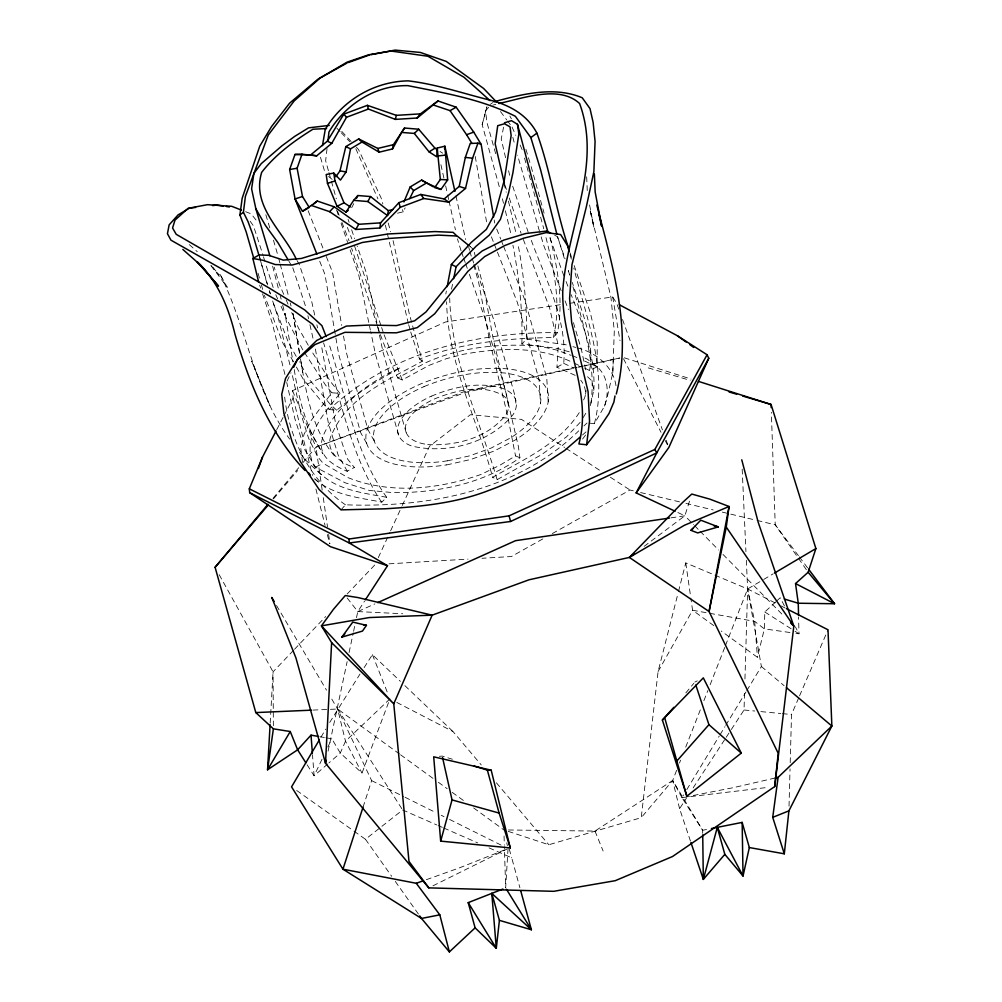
<?xml version="1.0" encoding="UTF-8"?>
<svg xmlns="http://www.w3.org/2000/svg" width="1002" height="1002" viewBox="0 0 1002 1002"><rect width="100%" height="100%" fill="white"/><g stroke="black" fill="none" stroke-linecap="round" stroke-linejoin="round"><path stroke-width="0.75" stroke-dasharray="5 3.75" d="M584.554 368.072L589.577 370.502L597.154 366.832L597.205 342.095L590.228 312.373L572.868 261.747M380.347 334.58L392.709 367.308L397.769 377.979L425.875 362.661C460.995 346.705 500.812 343.31 538.926 346.041L521.854 343.974L526.701 339.114C527.102 306.975 523.958 274.736 517.784 243.185M775.786 601.839L764.802 611.984L764.363 628.88L757.437 657.312L721.265 631.06M789.025 806.197L790.039 768.897M790.215 762.685L791.517 714.514L798.945 697.279M521.854 343.974C522.831 310.896 519.186 277.704 512.924 245.239M731.31 729.481L744.035 710.005L744.624 689.827M744.949 678.968L747.63 588.963L746.29 559.392M589.677 423.157L594.386 423.646L604.544 406.111L607.149 397.543L612.773 372.882L614.289 331.086L610.944 297.231L589.865 209.193L593.91 227.592L589.076 202.291M612.773 372.882L613.274 359.117M270.177 723.143L273.058 671.841L218.849 574.071M575.198 375.349L556.937 367.283L558.289 345.602L549.522 307.576L522.643 237.699M590.955 403.167C596.39 362.674 582.463 322.682 572.242 283.954M327.04 148.634L325.637 160.796L328.506 171.029M508.214 831.359L548.82 844.749L641.23 817.682L658.089 671.54L678.078 593.071M590.353 405.61L593.835 389.841L591.43 380.384L586.496 375.763M593.76 390.417L593.885 389.515C595.376 356.261 583.202 324.986 571.14 294.626M583.577 399.948C587.397 393.648 585.068 385.532 580.772 380.272M589.577 370.502C595.15 340.229 581.348 310.645 572.292 282.451M556.937 367.283L563.713 363.363C567.545 319.162 545.126 278.493 530.509 238.213M585.494 394.312L586.132 390.542M445.815 293.999L446.366 291.043M503.58 127.191L501.225 138.927L506.148 160.145M451.526 289.177L452.741 283.19M410.72 331.975L419.55 359.054C462.047 342.484 508.027 338.125 553.279 337.549L557.5 332.664C563.775 300.287 557.4 267.108 549.597 235.52M328.092 751.137L347.143 661.633M349.072 652.54L353.268 632.813M353.593 631.298L354.883 625.235M356.499 617.645L357.789 611.583L364.578 601.1M604.544 406.111C609.203 392.759 608.289 376.852 597.217 366.807L587.41 359.217L582.262 356.775M553.279 337.549C561.684 303.907 553.931 269.024 545.614 236.109M482.175 124.624L486.909 106.813L482.175 124.624L499.71 188.301M678.467 591.568L685.769 562.899L747.63 588.963L775.348 603.029M644.161 546.328L684.842 515.805L690.403 498.42M363.037 807.199L371.654 780.633L337.636 709.015L330.497 696.916M594.386 423.646C608.064 371.441 586.508 318.423 573.833 268.135M325.863 737.748L331.8 738.787L340.317 753.041L361.998 773.106L388.826 701.776M676.626 770.338L672.655 780.495L641.23 817.682M679.469 763.086L680.608 760.18M685.719 747.116L701.625 706.498M703.892 700.686L707.863 690.528M710.142 684.729L724.909 647.004M725.473 645.551L747.63 588.963L762.359 580.246M799.558 695.851L828.003 629.77M378.305 557.626L389.966 532.262M390.617 530.847L401.627 506.899M402.278 505.484L429.482 446.303L470.389 414.715L521.466 419.375L564.614 447.456M321.968 759.341L314.102 775.786L306.687 764.1M327.867 747.004L331.8 738.787M287.01 381.148L291.018 372.819M397.506 213.201L403.192 211.848L405.146 207.865M351.702 207.702L353.756 203.644M276.715 429.683L283.128 417.308M283.842 415.93L293.098 398.057L292.546 390.655L445.477 321.993L560.506 304.683M658.089 671.54L692.582 610.243L690.816 598.019M320.953 737.196L325.725 729.143M329.696 722.442L359.981 674.07M583.239 417.558L587.197 410.92M702.703 833.338L702.665 830.27L681.936 797.617L683.564 794.937M686.808 789.589L719.236 736.082M720.05 734.742L724.909 726.713M725.724 725.373L745.989 691.931M746.803 690.591L761.395 666.505L747.63 588.963L754.681 621.378L757.437 657.312M364.127 667.608L372.406 654.669L400.399 681.373M690.466 841.091L679.581 808.677L686.37 798.281M693.146 787.898L725.373 738.562M726.225 737.259L730.458 730.771M579.256 412.636C559.291 443.886 523.633 459.53 492.621 477.303C477.015 418.798 447.869 363.375 446.616 301.752M314.828 478.994C333.04 495.251 358.779 497.593 381.812 502.127L386.709 497.318C360.945 492.521 329.683 489.389 313.889 465.654C300.763 438.25 324.285 413.25 339.966 393.385L331.825 392.759L311.171 420.439L304.082 434.254L300.75 447.982L302.516 462.097M582.588 439.039L586.283 434.117M685.831 692.908L693.835 683.289M273.007 498.32L298.972 467.395M302.967 462.636L315.956 447.18L464.314 391.582L577.077 367.208M273.496 498.858L297.669 470.539M341.043 509.855L345.465 504.808C428.355 507.876 517.495 491.08 578.718 430.847M488.675 107.389L485.582 110.746L486.847 122.131L496.028 154.972M580.133 422.381L566.468 436.885L541.305 454.795L497.117 479.657L492.621 477.303M293.461 650.398L273.058 671.841L273.358 725.761M294.538 649.271L325.675 616.556M347.155 593.998L375.074 564.665M389.928 698.87L345.502 741.192L340.317 753.041L328.919 762.935M583.941 425.925L587.047 422.994M776.876 600.824L780.17 597.768L785.242 607.475M582.5 434.993L585.995 431.887M327.779 763.925L314.102 775.786L312.499 754.719M296.392 367.045L303.193 379.107L325.274 406.06L329.195 409.53C390.329 352.529 475.812 331.687 557.5 332.664M329.195 409.53L336.71 410.244C356.524 393.861 377.028 377.491 400.938 367.496C372.757 383.44 341.244 399.923 325.938 430.008C313.927 451.927 327.441 462.699 346.905 471.241L354.37 467.508L347.519 458.991L335.67 423.884L321.216 344.425M353.994 831.146L365.467 839.275L402.666 809.967L436.647 824.884M490.379 104.321L492.696 102.642M508.49 829.982L594.988 831.071L672.655 780.495L702.665 830.27L709.98 828.804M477.879 265.906L484.242 290.004L492.909 337.373L518.422 446.654L519.913 457.789C483.102 483.766 437.285 493.084 392.884 492.608L369.375 490.429L345.076 482.776L315.517 467.12L305.059 450.286L294.851 418.661L286.735 382.488M519.913 457.789L515.529 455.897L500.211 465.028L481.298 474.347C438.863 489.214 390.379 494.75 347.757 477.528L323.145 463.287L317.697 456.799L308.541 438.099L301.326 415.191L291.945 373.483M763.687 579.457L773.056 573.908M397.769 377.979L402.265 379.971L428.944 365.417L446.454 358.653L463.613 354.22C499.81 347.882 539.151 345.703 572.944 362.636M542.771 538.938L511.421 556.523L481.975 558.277M552.302 533.59L629.995 490.016L634.529 491.105M315.517 467.12L323.145 463.287M597.154 366.832L583.602 360.557M393.072 240.605L409.392 314.227L422.356 361.221C389.302 379.382 349.022 396.078 332.564 432.676C322.707 449.497 339.766 463.062 354.37 467.508M694.837 682.086L697.254 680.884M432.977 885.806L506.649 849.233M347.193 598.006L357.789 611.583L374.848 603.918M431.348 396.191C453.217 386.985 478.129 381.461 501.514 387.962A61.748 28.707 -15.8 0 1 513.35 414.239C490.078 443.16 447.23 454.457 411.747 446.04A61.548 28.62 -15.8 0 1 431.323 396.166M322.168 490.028L315.956 447.18L465.717 392.371L577.039 367.534M423.971 386.597C449.773 376.063 477.879 370.151 505.797 373.132M426.351 879.681L459.48 867.845L508.039 848.544L505.659 887.947L504.382 846.715M492.846 105.16L495.802 104.333M775.135 778.015L733.339 787.66L686.458 796.803M447.518 460.845L469.788 455.81L491.168 448.044L510.118 438.15A86.873 40.393 -15.8 0 0 505.76 373.17M446.654 464.928L470.99 459.417L494.349 450.95L515.041 440.116A94.889 44.126 -15.8 0 0 510.231 369.162C479.77 365.83 449.084 372.356 420.928 383.841A94.651 44.013 -15.8 0 0 366.845 443.836A94.651 44.013 -15.8 0 0 446.679 464.853M578.567 367.195L583.139 366.181M584.667 365.83L619.75 358.015L584.692 365.567M578.605 366.882L583.177 365.893M679.581 808.677L672.655 780.495L681.936 797.617L684.955 797.078M569.725 303.318L612.698 296.905L616.668 303.305L618.798 309.192M670.989 517.846L684.842 515.805L693.559 524.635M681.936 797.617L768.534 787.309M439.377 756.31L442.208 756.072L452.403 759.24M389.014 563.838L468.034 559.116M312.937 710.092L337.636 709.015L399.347 753.892M427.691 444.587C455.96 446.153 488.137 437.874 506.048 414.565A53.77 25 -15.8 0 0 503.255 395.59C482.125 383.566 455.86 390.354 434.668 398.859A53.569 24.912 -15.8 0 0 427.741 444.525M357.789 611.583L402.704 613.75M744.035 710.005L754.756 711.019M760.881 711.608L780.796 713.499M782.324 713.649L791.517 714.514M526.701 339.114L567.307 344.989M789.964 632.512L764.363 628.88L754.681 621.378L692.582 610.243L713.787 625.624M795.989 633.364L798.995 633.79L798.581 616.981M319.926 736.708L324.385 737.485M640.591 492.546L679.92 501.964M685.969 503.417L713.199 509.943M722.267 512.11L755.546 520.088M757.061 520.439L775.222 524.785L798.394 555.634M569.274 351.815L557.15 348.433L539.665 346.141L556.937 350.124L571.19 355.384M572.931 346.642L575.749 347.469M577.152 347.882C596.453 352.328 614.815 367.784 616.293 388.425M648.244 367.884L690.19 380.384M624.271 357.802L691.004 379.019M563.713 363.363L573.72 367.985M572.618 355.91L576.889 357.489M245.59 211.698L251.139 213.864L256.838 221.016M438.074 825.51L442.32 827.364M443.736 827.99L477.729 842.907M489.051 847.88L511.709 857.825L519.913 887.797M574.259 363.238L579.519 365.63M677.891 512.536L684.842 515.805M371.654 780.633L403.656 796.577M405.058 797.266L435.67 812.509M441.231 815.277L444.024 816.668M449.585 819.436L502.465 845.776M780.884 605.847L785.042 607.963M396.792 702.427L453.029 731.585L481.273 764.939M554.682 235.245L557.312 236.635L565.141 258.817M419.55 359.054L422.356 361.221M764.802 611.984L793.734 630.433M795.049 631.273L798.995 633.79L795.375 626.864M440.066 151.502L442.621 153.156M565.917 448.307L601.225 471.291M610.381 477.253L629.995 490.016M345.465 504.808C309.205 480.071 288.401 437.072 284.355 394.036M296.655 790.478L352.729 830.245M400.6 754.819L433.34 778.629M438.375 782.286L447.193 788.699M452.228 792.369L464.828 801.525M473.633 807.938L503.856 829.919M470.013 246.479L473.508 249.335L469.9 246.329M328.568 176.465L332.125 179.396M761.395 666.505L784.09 685.681M314.753 478.906L318.085 481.812M189.34 244.651L197.244 251.665M336.71 410.244L330.409 404.457L309.13 379.295L299.26 361.797M321.279 474.76L304.483 459.054L298.02 450.324M404.883 685.644L453.029 731.585M694.649 525.737L699.008 530.146M700.097 531.26L718.622 550.01M722.981 554.419L784.015 616.205M336.897 128.243L340.129 131.613M341.206 132.727L349.811 141.695M341.807 131.4L351.214 141.62M356.449 147.294L358.541 149.561L381.198 198.171L382.852 204.007M211.021 265.793L219.275 275.099L211.359 265.492M496.391 782.8L548.82 844.749M386.709 497.318C354.345 452.127 345.953 395.151 328.844 343.398M331.825 392.759L325.55 385.094L304.495 352.516M381.812 502.127L380.635 500.687C349.635 453.305 340.066 396.116 323.583 342.859M339.966 393.385L330.622 381.762L311.296 350.6M799.32 556.861L807.662 567.971M500.486 111.535L506.724 119.902M507.613 121.092L510.281 124.674M211.009 265.53L227.279 287.311L219.764 273.684C246.843 327.153 253.506 389.928 289.691 439.101M250.162 221.242L253.481 225.926L263.088 255.335M365.467 839.275L391.682 876.312M395.289 881.409L418.798 914.613M334.468 455.897C311.822 429.282 306.487 393.485 300.675 360.119M806.359 569.687L775.222 524.785L771.352 412.285M401.815 808.652L337.636 709.015L345.502 741.192L361.998 773.106M288.877 261.134L291.219 265.079M276.527 605.496L326.527 690.19M297.043 260.533L299.285 264.415L311.547 300.8L314.878 315.843M308.265 345.264L298.408 327.917L291.695 312.549M296.216 356.399L288.614 342.935L272.531 301.239M293.373 361.672L282.802 342.897L264.403 295.339M347.418 471.491L338.175 455.083L328.38 423.182L315.317 348.558M294.25 369.588C298.809 399.059 306.211 428.618 322.932 453.706M309.768 430.159L322.832 453.518M366.582 443.222L360.645 432.563L338.776 354.695L324.961 274.473L319.212 259.944M374.209 440.98L367.997 429.733L346.404 352.754L343.523 336.046M509.868 116.044L511.371 118.775M302.817 349.911L287.449 320.515L280.084 304.207M402.265 379.971L384.104 334.806M623.507 358.716L661.019 432.288M665.265 440.617L667.395 444.775M398.621 435.043L375.525 354.445L370.677 331.512M275.788 294.701L277.629 298.771M355.81 148.697L377.942 198.897M406.173 432.676L383.077 352.241L366.256 272.644L357.175 246.029M512.06 127.054L515.767 135.333M520.088 145.002L522.556 150.513M283.754 294.4L279.47 284.618L274.222 267.146M286.196 299.986L288.025 304.17M292.546 390.655L315.956 447.18M594.988 831.071L603.116 850.986M496.704 228.957L500.737 239.127M501.313 240.58L503.029 244.926M503.605 246.379L524.898 300.112L546.754 377.967L548.219 401.902M491.381 236.835L493.648 242.547M494.211 243.974L517.408 302.591L539.051 379.558L540.504 403.155M308.178 210.796L323.458 249.385M326.289 256.525L332.526 272.243L341.695 325.412M372.406 654.669L388.237 694.586M528.254 232.414L512.047 184.28M337.474 211.021L339.139 215.267M341.895 222.369L349.084 240.806M563.838 275.713L548.758 234.744M566.08 281.537L568.898 288.814M347.381 227.416L351.815 238.877M354.57 246.029L381.123 326.101M561.17 290.755L543.861 245.778L539.827 232.439M565.078 300.901L568.422 309.605M573.445 322.669L581.511 349.999L585.682 369.976M622.518 319.5L662.422 429.896M666.155 440.191L667.745 444.612M472.18 258.629L473.746 263.025M474.259 264.49L492.909 317.283L514.778 395.151L516.306 406.01M461.045 250.738L457.438 238.852M461.571 252.203L463.124 256.625M463.65 258.09L465.204 262.499M465.717 263.977L467.283 268.386M469.362 274.26L485.456 319.838L507.175 397.13L508.615 407.413M402.416 209.631L403.192 211.848M568.272 270.69L569.775 275.099L568.485 270.64M348.095 219.4L349.109 222.369M351.627 229.759L354.658 238.626M381.624 327.541L383.603 333.353M336.559 209.957L338.576 215.868M341.093 223.258L347.644 242.459M350.161 249.849L358.729 274.974L370.352 329.984M273.183 287.511L265.192 262.674M504.82 184.719L507.288 192.083M509.254 197.97L521.09 233.303M377.466 325.963L351.602 248.133M377.942 327.391L379.871 333.14M259.668 285.119L260.633 288.012M262.549 293.786L272.156 322.707L285.044 374.948M292.772 267.709L306.224 308.315M267.008 283.666L260.908 262.086M269.363 290.881L270.302 293.761M272.657 300.988L278.318 318.31L290.605 367.521M570.138 252.93L571.503 257.339M557.688 236.823L564.94 260.395M525.925 149.311L530.722 165.205M539.389 230.948L517.558 155.197M265.843 214.741L269.876 228.205M273.458 240.179L278.255 256.637M320.465 157.301L325.237 173.371M259.393 256.813L267.722 284.956M269.463 290.868L270.34 293.837M258.053 273.245L259.743 279.132M261.434 285.031L262.712 289.453M263.513 256.813L264.779 261.209M468.761 247.369L469.575 250.287M469.988 251.74L471.228 256.111M473.695 264.854L478.643 282.339L489.277 339.277L507.563 415.542L515.529 455.897M385.369 225.137L408.265 323.233M531.16 166.645L544.073 213.1M388.212 223.008L390.68 231.775M408.678 324.698L410.319 330.522M328.919 172.482L330.973 179.784M331.386 181.249L336.321 198.772M509.229 849.02L511.709 857.825M570.063 254.671L571.328 259.155M512.824 137.324L514.803 144.776M474.309 252.341L475.499 256.863M524.534 158.053L543.773 228.782M278.644 258.14L279.808 262.612M280.197 264.115L288.714 296.98M290.254 302.955L291.031 305.948M272.607 266.206L278.806 290.129M280.347 296.104L281.124 299.097M282.677 305.084L285.382 315.542L284.944 313.288L292.997 361.985M497.117 479.657C479.557 419.613 451.526 361.785 449.698 298.145M503.968 183.341L506.198 192.221M508.44 201.101L516.143 233.954M502.378 198.784L503.505 203.281M505.384 210.783L511.058 234.769M293.098 398.057L312.499 475.386M315.918 489.039L325.049 525.424M327.341 534.529L329.62 543.623M259.518 256.362L260.558 260.658M508.615 170.753L509.667 175.3M307.915 315.768L308.591 318.749M309.931 324.711L313.639 341.106M506.749 842.807L507.388 845.675M455.923 195.878L465.629 239.528M440.918 164.691L443.949 178.306M445.639 185.871L447.318 193.449M447.656 194.952L448.671 199.498M449.009 201.014L455.422 229.771M316.882 324.873L317.546 327.879M494.186 219.977L494.712 223.058M475.261 156.512L486.884 223.759M612.698 296.905L620.013 340.718M292.997 313.864L299.661 353.957M292.96 313.413L299.485 352.804M300.487 358.866L303.243 375.537M323.283 497.681L327.491 526.764M328.606 534.417L329.934 543.598M685.769 562.899L690.603 596.491M742.181 469.136L745.939 551.614M586.684 176.815L587.372 193.361M504.056 836.031L504.332 845.2M447.531 460.782A86.66 40.293 -15.8 0 1 374.447 441.531A86.66 40.293 -15.8 0 1 424.009 386.647M269.951 405.597L251.665 361.133L269.951 405.597"/><path stroke-width="1.5" d="M454.921 191.357L444.875 146.204L437.21 148.033L436.772 156.788L429.069 151.866L414.314 133.429L401.652 132.427L392.471 148.96L379.144 152.179L361.985 142.021L358.716 138.952L345.828 146.605L340.004 170.841L335.82 176.79M774.721 786.57L778.216 753.304L709.065 611.521L726.262 527.09L729.068 506.498L684.353 525.298L629.369 557.425L529.031 579.795L432.125 615.178L358.002 597.58L345.264 595.539L333.415 609.366L321.442 625.862L331.624 642.645L325.512 763.273L428.806 887.872L553.693 891.317L615.228 880.695L672.517 856.522L774.721 786.57L793.822 626.137L758.263 522.493L741.756 459.805M270.089 724.697L267.559 769.774L297.632 749.822L311.021 735.155L318.448 736.445M711.433 828.516L742.156 822.404L749.333 847.554L784.303 853.817L788.9 810.856L831.86 726.024L828.003 629.77L786.432 608.665M520.727 890.791L531.386 929.756L491.794 893.383L499.409 920.35L496.291 948.268L475.111 927.852L468.21 902.627L502.891 889.037M327.93 141.019L328.982 131.901C345.414 104.446 375.362 84.982 407.877 85.646C444.287 92.948 482.012 99.273 515.354 116.307L530.86 137.587L540.654 170.002L556.774 233.879M258.954 255.335L252.817 234.606L248.045 221.655L243.411 212.286L245.402 196.354L268.26 135.032L294.15 100.977L320.339 77.83L347.13 62.124L368.774 54.772L390.993 51.039L427.929 56.25L463.826 77.129L490.078 100.638M444.55 148.797L444.875 146.204L447.669 179.909L440.968 189.428L434.705 187.625L440.329 179.483L437.21 148.033M481.16 144.376L473.746 132.114L456.173 107.189L437.987 100.964L417.208 118.011L395.339 119.388L368.398 109.03L346.517 117.284L331.762 143.361L316.707 155.824L301.99 154.233L294.989 154.458L289.653 169.488L295.051 198.96L302.466 211.234L311.422 205.448L329.608 211.672L355.798 229.471L379.883 227.993L380.572 222.857L398.921 202.642L420.815 194.438L444.162 198.947L448.858 202.179L465.517 188.426L472.606 158.178L477.941 143.161L481.16 144.376L493.648 216.895M784.303 853.817L772.717 817.356L778.116 777.327L831.86 726.024L786.47 687.698M253.819 258.503L246.216 231.988L239.916 214.904L242.171 198.283L259.756 146.142L271.555 126.553L289.565 103.206L318.035 79.12L347.055 63.013M273.383 728.842L267.559 769.774L290.254 731.523L273.383 728.842L255.798 712.585L215.092 567.282L268.022 504.257M353.656 200.35L357.864 195.528L370.54 196.555L388.313 210.658L387.561 215.58L367.822 201.54L353.656 200.35L346.003 212.086L337.073 206.287L327.479 183.366L326.189 174.523L333.766 173.07L340.455 180.097L346.091 171.981L350.537 148.885L361.985 142.021M322.481 145.591L325.237 129.471C342.271 100.325 374.535 81.312 408.315 80.874C436.258 84.168 462.874 93.436 490.066 100.137C509.592 105.035 527.215 114.754 536.909 133.128C550.712 171.254 555.997 211.71 569.236 249.986M614.977 395.953L613.925 401.965L608.978 413.588L597.868 430.058L586.608 444.763L578.893 443.961C592.783 392.22 561.809 343.235 562.748 291.845C566.28 229.295 602.578 165.881 579.594 103.507C559.016 84.556 522.668 98.522 498.771 103.507M447.193 286.622L451.363 264.515L471.216 242.434L486.346 229.383L495.577 212.186L504.369 179.859L511.145 135.558L510.056 126.891L504.557 123.76L497.731 125.688L495.151 143.749L504.332 183.253M453.655 278.706L456.098 266.732L476.226 246.116L489.352 235.082L500.474 219.25L508.678 192.522L512.936 172.632L518.848 133.992L517.483 124.311L511.471 120.653L504.457 122.795M326.164 760.242L325.512 763.273L295.916 657.888L271.767 597.43L274.147 601.463M444.162 198.947L459.204 186.422L465.329 157.439L470.226 143.486L477.941 143.161M616.28 394.024C632.625 330.823 612.548 266.319 596.829 205.147M392.471 148.96L393.41 144.689L404.52 128.031L418.698 129.22L434.968 148.196L437.523 149.849M749.333 847.554L743.033 876.011L724.822 854.343L717.294 827.351L703.329 879.405L690.954 842.569M395.339 119.388L396.329 115.355L420.414 113.865L437.987 100.964M440.667 841.129L433.703 756.811L491.193 770.175L510.281 847.917L440.667 841.129L452.04 799.909L442.546 757.575M586.608 444.763L589.539 421.09L588.086 391.694L571.679 322.769L569.599 298.433L571.967 264.703L586.32 206.913L593.873 171.705L595.075 141.52L593.134 122.407L590.003 108.592L582.237 97.783C554.131 85.896 522.08 94.213 493.848 101.816M363.037 807.199L342.947 869.197L421.504 918.446L449.372 951.9L475.111 927.852M798.556 615.453L798.256 603.229L795.538 583.565L808.138 572.255L815.891 548.57L771.077 404.47L698.419 381.374M309.317 207.564L302.504 196.492L297.106 168.248L301.99 154.233M258.378 468.535L262.474 457.175L276.001 431.048M365.429 599.785L387.511 565.729L330.384 546.654L249.698 492.683L249.31 488.813L262.474 457.175M403.919 201.941L410.194 186.936L421.642 180.097L433.39 186.873M429.031 615.028L432.125 615.178L393.761 703.842L408.991 861.432L428.806 887.872M619.374 304.746L677.302 335.695L707.074 354.758L708.777 358.253L668.81 447.556L636.157 492.909L675.11 511.233M293.686 367.258L297.682 358.929L316.832 340.392L346.379 326.076L368.849 325.086L396.541 325.587L414.603 320.815L425.963 311.973L462.223 267.396L482.175 250.963L503.693 240.129L525.912 233.479L546.766 231.049L550.724 233.14M409.718 198.571L413.638 190.605L426.526 182.965L440.968 189.428M356.499 198.233L357.864 195.528M636.157 492.909L656.736 452.942L708.777 358.253M249.31 488.813L349.047 539.013L509.041 515.855L654.857 449.46L707.074 354.758M367.822 201.54L370.54 196.555M355.798 229.471L358.716 224.298L380.572 222.857M319.362 739.889L291.557 786.858L342.947 869.197L416.268 883.288L423.47 880.708M294.989 154.458L310.695 154.909L327.353 141.157L343.849 114.128L367.371 105.335L396.329 115.355M401.652 132.427L404.52 128.031M366.444 625.348L362.461 631.085L341.87 637.122L352.767 622.092L366.444 625.348L363.613 624.885M417.208 118.011L420.414 113.865M662.372 720.05L703.304 677.866L741.28 753.103L686.846 796.214L662.372 720.05L673.82 707.337M215.092 567.282L268.461 504.757M724.822 854.343L703.329 879.405L702.728 834.866M686.846 796.214L676.838 761.032L708.928 724.684L695.801 685.03M341.87 637.122L344.813 633.853M329.608 211.672L334.255 206.825L358.716 224.298M629.369 557.425L682.5 502.566L691.793 494.061L709.829 499.134L729.068 506.498L709.065 611.521L629.369 557.425L634.304 553.718M690.954 530.321L700.761 520.201L718.271 526.902L697.68 532.926L690.954 530.321L693.021 528.43M379.883 227.993L400.224 207.314L423.746 198.509L448.858 202.179M414.314 133.429L418.698 129.22M580.158 437.06L564.627 450.474L538.725 467.483L517.971 477.703A115.518 53.707 -15.8 0 1 489.402 490.191C456.198 503.317 420.126 506.711 384.793 508.803L341.043 509.855L319.225 489.615L300.287 461.509L292.02 441.469L283.842 413.25L281.737 394.287L285.532 378.418L297.243 359.831L315.029 344.55L344.913 332.326L396.416 332.814L417.258 327.616L434.705 313.776L467.984 271.254L484.717 256.562L504.545 245.653L523.294 238.288L546.128 232.614L560.619 234.531L567.558 245.69L569.224 251.677M313.851 203.832L317.258 201.039L334.255 206.825M346.003 212.086L348.283 210.332M311.422 205.448L317.258 201.039M239.916 214.904L243.411 212.286M530.86 137.587L536.909 133.128M429.069 151.866L434.968 148.196M774.396 573.119L815.891 548.57M433.089 104.909L450.061 110.633L456.173 107.189M258.704 282.226L252.867 258.478L259.167 254.921L268.812 255.347L283.328 260.119L301.439 258.453L333.315 248.634L362.824 238.1L388.137 233.967L434.906 231.575L453.092 232.339L456.449 235.558M302.466 211.234L307.952 208.291M337.073 206.287L344.012 202.83L350.424 206.888M249.698 492.683L349.247 542.984L510.619 521.478L656.736 452.942L654.857 449.46M377.691 602.64L515.529 540.679L669.449 518.072M772.717 817.356L788.9 810.856M450.061 110.633L466.581 134.694L473.746 132.114M348.458 62.512L369.538 54.947M302.504 196.492L295.051 198.96L316.908 254.145M327.479 183.366L334.981 180.949L333.766 173.07M388.313 210.658L392.759 209.568M358.716 138.952L377.792 148.421L393.41 144.689M775.135 778.015L778.116 777.327M449.372 951.9L439.803 914.839L421.504 918.446L419.7 915.891M371.053 54.672L395.114 50.1L420.389 52.455L446.241 61.398L483.678 88.514L496.253 101.728M289.653 169.488L297.106 168.248M329.245 125.4L308.578 127.855L294.751 136.347L281.863 145.879L261.284 163.614L253.907 173.346L251.602 188.827L255.886 208.904L269.889 255.748M195.565 207.452L189.403 208.128L178.068 214.916L169.138 224.861L167.447 233.704L170.966 240.179L288.438 306.787L312.637 324.322L321.905 338.576M212.524 205.585L217.158 205.084L223.296 206.024M438.425 155.886L446.153 155.047M326.564 128.569L312.95 129.22C293.987 141.019 275.437 154.546 261.672 172.344C251.126 206.562 283.29 231.224 296.291 259.242M255.798 712.585L311.384 710.168M432.125 615.178L369.337 617.545L321.442 625.862L393.761 703.842L331.624 642.645M474.259 766.042L487.36 770.125L491.193 770.175M440.329 179.483L447.669 179.909M465.329 157.439L472.606 158.178M310.695 154.909L316.707 155.824M226.364 206.5L229.433 206.976M252.867 258.478L263.25 260.357L275.274 264.566L292.258 264.991L319.212 257.677L362.286 242.484L388.563 238.489L438.45 235.119L457.2 236.034L468.848 245.54M340.004 170.841L346.091 171.981M713.887 525.774L718.271 526.902M452.04 799.909L499.121 813.073L510.281 847.917M499.409 920.35L531.386 929.756L506.461 889.262M729.13 391.982L736.62 394.212M742.62 396.003L771.077 404.47L771.189 407.601M784.341 599.033L798.256 603.229L834.553 603.743L808.589 569.199M459.204 186.422L465.517 188.426M241.432 210.082L231.712 206.299L207.477 204.684L188.138 208.303L174.987 220.139L172.569 227.98L176.202 234.305L270.026 288.526L304.696 309.919L321.918 325.663L326.176 336.572M451.363 264.515L456.098 266.732M345.828 146.605L350.537 148.885M327.353 141.157L331.762 143.361M795.538 583.565L834.553 603.743L808.138 572.255M421.642 180.097L426.526 182.965M387.511 565.729L349.247 542.984L349.047 539.013M677.302 335.695L686.119 342.02M689.89 344.726L693.672 347.431M708.928 724.684L741.28 753.103M182.84 249.435L200.362 264.966L218.524 286.121L197.143 261.747C217.71 281.023 228.494 307.313 234.982 334.205C249.248 383.553 269.187 432.714 305.046 470.539M790.553 622.831L793.822 626.137L726.262 527.09M410.194 186.936L413.638 190.605M343.849 114.128L346.517 117.284M308.654 472.806L310.307 475.023M416.268 883.288L439.803 914.839M420.815 194.438L423.746 198.509M305.86 762.81L297.632 749.822L290.254 731.523M466.581 134.694L471.892 143.336M468.21 902.627L496.291 948.268L491.794 893.383M288.1 259.819L277.98 242.722L265.568 225.613L255.886 208.904M717.294 827.351L743.033 876.011L742.156 822.404M334.981 180.949L344.012 202.83M377.792 148.421L379.144 152.179M547.856 231.75L532.513 180.899L517.483 124.311M509.041 515.855L510.619 521.478M664.814 718.158L676.838 761.032M398.921 202.642L400.224 207.314M367.371 105.335L368.398 109.03M487.36 770.125L499.121 813.073M598.833 214.102L601.613 226.039L595.163 192.008L594.361 173.947M311.021 735.155L312.386 753.216"/></g></svg>
